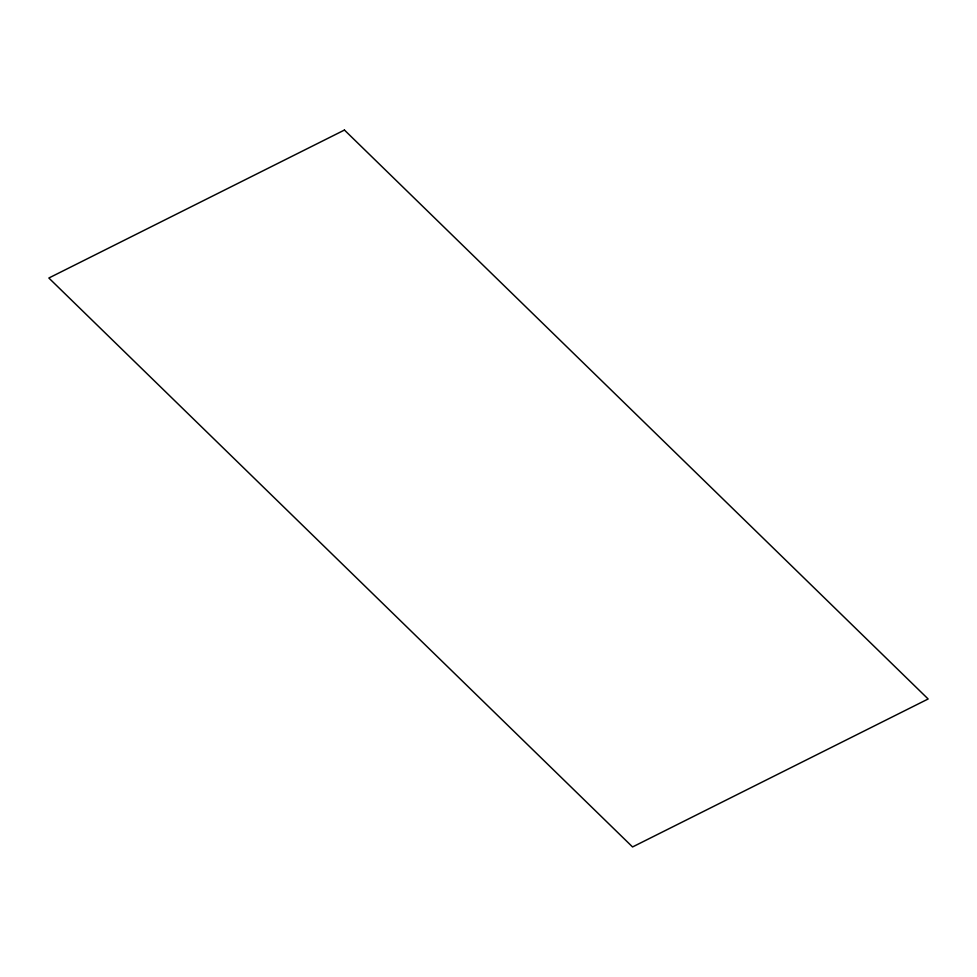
<?xml version="1.0" encoding="UTF-8"?>
<svg xmlns="http://www.w3.org/2000/svg" width="977" height="977" viewBox="0 0 977 977"><rect width="100%" height="100%" fill="white"/><g stroke="black" fill="none" stroke-linecap="round" stroke-linejoin="round"><path stroke-width="1.47" d="M344.441 130.051L48.85 278.018L632.559 846.949L928.15 698.982L344.441 130.051"/></g></svg>
